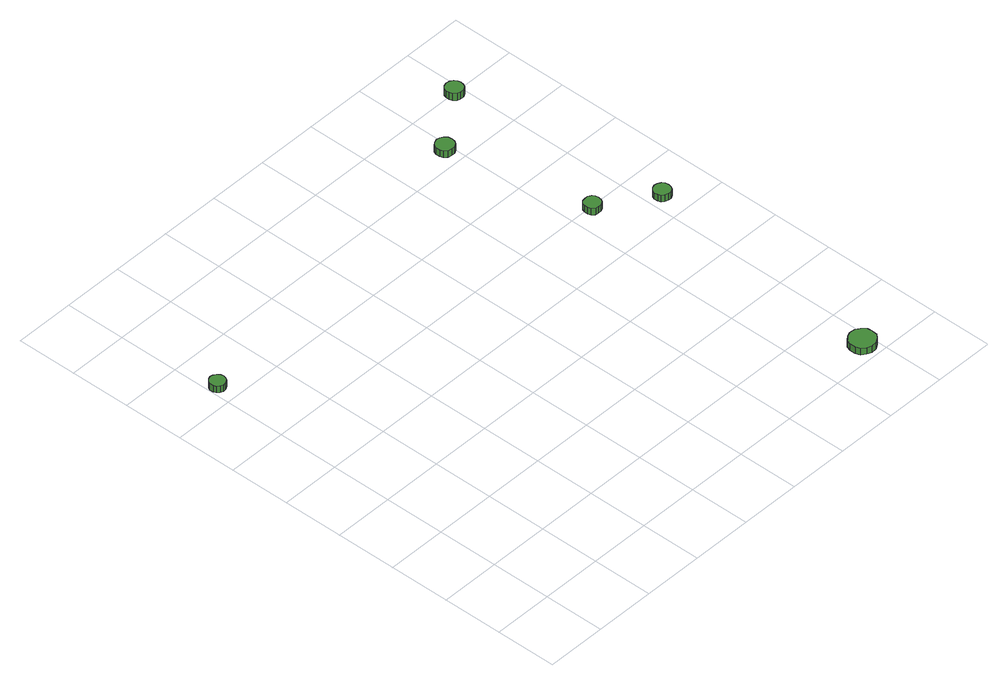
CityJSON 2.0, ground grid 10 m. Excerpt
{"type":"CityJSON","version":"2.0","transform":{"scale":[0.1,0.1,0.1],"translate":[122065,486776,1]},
"CityObjects":{
"tree1":{"type":"SolitaryVegetationObject","attributes":{"function":"something"},"geometry":[{"type":"MultiSurface","lod":"1","boundaries":[[[0,1,2,3,4,5,6,7,8,9,10,11,12,13,14]],[[15,16,17,18,19,20,21,22,23,24,25,26,27,28,29]],[[0,29,28,1]],[[1,28,27,2]],[[2,27,26,3]],[[3,26,25,4]],[[4,25,24,5]],[[5,24,23,6]],[[6,23,22,7]],[[7,22,21,8]],[[8,21,20,9]],[[9,20,19,10]],[[10,19,18,11]],[[11,18,17,12]],[[12,17,16,13]],[[13,16,15,14]],[[14,15,29,0]]]}]},
"tree2":{"type":"SolitaryVegetationObject","attributes":{"function":"something"},"geometry":[{"type":"MultiSurface","lod":"1","boundaries":[[[30,31,32,33,34,35,36,37,38,39,40,41,42,43,44]],[[45,46,47,48,49,50,51,52,53,54,55,56,57,58,59]],[[30,59,58,31]],[[31,58,57,32]],[[32,57,56,33]],[[33,56,55,34]],[[34,55,54,35]],[[35,54,53,36]],[[36,53,52,37]],[[37,52,51,38]],[[38,51,50,39]],[[39,50,49,40]],[[40,49,48,41]],[[41,48,47,42]],[[42,47,46,43]],[[43,46,45,44]],[[44,45,59,30]]]}]},
"tree3":{"type":"SolitaryVegetationObject","attributes":{"function":"something"},"geometry":[{"type":"MultiSurface","lod":"1","boundaries":[[[60,61,62,63,64,65,66,67,68,69,70,71,72,73,74]],[[75,76,77,78,79,80,81,82,83,84,85,86,87,88,89]],[[60,89,88,61]],[[61,88,87,62]],[[62,87,86,63]],[[63,86,85,64]],[[64,85,84,65]],[[65,84,83,66]],[[66,83,82,67]],[[67,82,81,68]],[[68,81,80,69]],[[69,80,79,70]],[[70,79,78,71]],[[71,78,77,72]],[[72,77,76,73]],[[73,76,75,74]],[[74,75,89,60]]]}]},
"tree4":{"type":"SolitaryVegetationObject","attributes":{"function":"something"},"geometry":[{"type":"MultiSurface","lod":"1","boundaries":[[[90,91,92,93,94,95,96,97,98,99,100,101,102,103,104]],[[105,106,107,108,109,110,111,112,113,114,115,116,117,118,119]],[[90,119,118,91]],[[91,118,117,92]],[[92,117,116,93]],[[93,116,115,94]],[[94,115,114,95]],[[95,114,113,96]],[[96,113,112,97]],[[97,112,111,98]],[[98,111,110,99]],[[99,110,109,100]],[[100,109,108,101]],[[101,108,107,102]],[[102,107,106,103]],[[103,106,105,104]],[[104,105,119,90]]]}]},
"tree5":{"type":"SolitaryVegetationObject","attributes":{"function":"something"},"geometry":[{"type":"MultiSurface","lod":"1","boundaries":[[[120,121,122,123,124,125,126,127,128,129,130,131,132,133,134]],[[135,136,137,138,139,140,141,142,143,144,145,146,147,148,149]],[[120,149,148,121]],[[121,148,147,122]],[[122,147,146,123]],[[123,146,145,124]],[[124,145,144,125]],[[125,144,143,126]],[[126,143,142,127]],[[127,142,141,128]],[[128,141,140,129]],[[129,140,139,130]],[[130,139,138,131]],[[131,138,137,132]],[[132,137,136,133]],[[133,136,135,134]],[[134,135,149,120]]]}]},
"tree6":{"type":"SolitaryVegetationObject","attributes":{"function":"something"},"geometry":[{"type":"MultiSurface","lod":"1","boundaries":[[[150,151,152,153,154,155,156,157,158,159,160,161,162,163,164]],[[165,166,167,168,169,170,171,172,173,174,175,176,177,178,179]],[[150,179,178,151]],[[151,178,177,152]],[[152,177,176,153]],[[153,176,175,154]],[[154,175,174,155]],[[155,174,173,156]],[[156,173,172,157]],[[157,172,171,158]],[[158,171,170,159]],[[159,170,169,160]],[[160,169,168,161]],[[161,168,167,162]],[[162,167,166,163]],[[163,166,165,164]],[[164,165,179,150]]]}]}
},
"vertices":[
[27,633,13],[26,638,13],[23,642,13],[18,645,13],[13,646,13],[8,644,13],[4,640,13],[2,636,13],[2,630,13],[4,626,13],[8,622,13],[13,620,13],[18,621,13],[23,624,13],[26,628,13],[26,628,1],[23,624,1],[18,621,1],[13,620,1],[8,622,1],[4,626,1],[2,630,1],[2,636,1],[4,640,1],[8,644,1],[13,646,1],[18,645,1],[23,642,1],[26,638,1],[27,633,1],
[703,29,13],[702,37,13],[696,44,13],[689,49,13],[680,50,13],[672,47,13],[665,41,13],[662,33,13],[662,24,13],[665,16,13],[672,11,13],[680,8,13],[689,9,13],[696,13,13],[702,20,13],[702,20,1],[696,13,1],[689,9,1],[680,8,1],[672,11,1],[665,16,1],[662,24,1],[662,33,1],[665,41,1],[672,47,1],[680,50,1],[689,49,1],[696,44,1],[702,37,1],[703,29,1],
[648,493,18],[647,499,18],[644,503,18],[639,506,18],[634,506,18],[628,505,18],[624,501,18],[622,496,18],[622,490,18],[624,485,18],[628,481,18],[634,480,18],[639,480,18],[644,483,18],[647,488,18],[647,488,6],[644,483,6],[639,480,6],[634,480,6],[628,481,6],[624,485,6],[622,490,6],[622,496,6],[624,501,6],[628,505,6],[634,506,6],[639,506,6],[644,503,6],[647,499,6],[648,493,6],
[603,728,15],[602,734,15],[598,739,15],[593,742,15],[587,743,15],[581,741,15],[576,737,15],[574,731,15],[574,725,15],[576,720,15],[581,715,15],[587,714,15],[593,714,15],[598,717,15],[602,722,15],[602,722,3],[598,717,3],[593,714,3],[587,714,3],[581,715,3],[576,720,3],[574,725,3],[574,731,3],[576,737,3],[581,741,3],[587,743,3],[593,742,3],[598,739,3],[602,734,3],[603,728,3],
[734,440,17],[733,446,17],[730,450,17],[725,453,17],[720,454,17],[714,452,17],[710,448,17],[708,443,17],[708,437,17],[710,432,17],[714,429,17],[720,427,17],[725,427,17],[730,430,17],[733,435,17],[733,435,5],[730,430,5],[725,427,5],[720,427,5],[714,429,5],[710,432,5],[708,437,5],[708,443,5],[710,448,5],[714,452,5],[720,454,5],[725,453,5],[730,450,5],[733,446,5],[734,440,5],
[699,799,14],[698,804,14],[695,809,14],[690,812,14],[684,813,14],[678,811,14],[674,807,14],[672,802,14],[672,796,14],[674,791,14],[678,787,14],[684,785,14],[690,785,14],[695,788,14],[698,793,14],[698,793,1],[695,788,1],[690,785,1],[684,785,1],[678,787,1],[674,791,1],[672,796,1],[672,802,1],[674,807,1],[678,811,1],[684,813,1],[690,812,1],[695,809,1],[698,804,1],[699,799,1]
]}
